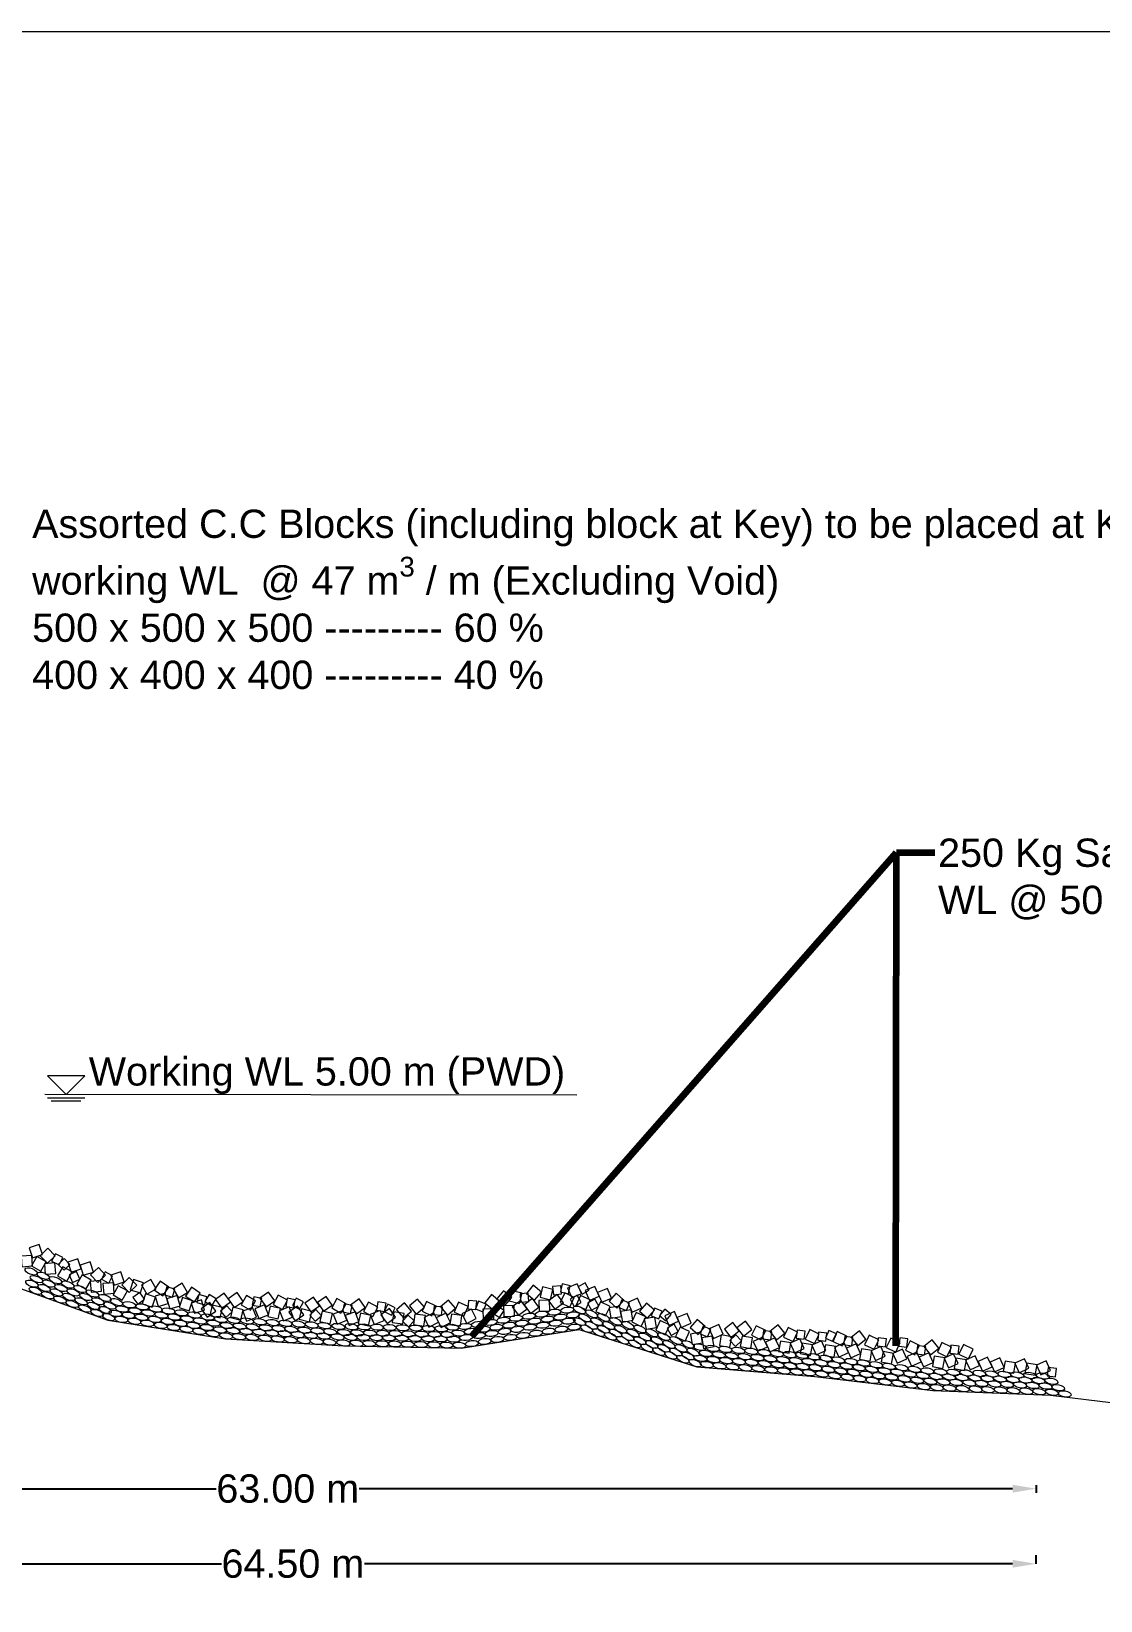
# Model space of a CAD drawing. Header units: inches. Extents: x -885 to 26362, y -28010 to 990.
# Drawn here: x 4407.9 to 4453.3, y -18570.7 to -18504.1 of the extents above; entities that cross this region are included whole.
import ezdxf

# ---------------------------------------------------------------- set-up
doc = ezdxf.new("R2010")
doc.units = ezdxf.units.IN
doc.header["$MEASUREMENT"] = 0
doc.header["$PDMODE"] = 3
doc.layers.add('LINE', color=7, linetype='Continuous')
doc.layers.add('Long Section Labels', color=7, linetype='Continuous', lineweight=9)
doc.styles.add('dim', font='isocp.shx')
doc.styles.get("Standard").update_dxf_attribs({"font": 'arial.ttf'})
doc.dimstyles.get("Standard").update_dxf_attribs({"dimtxt": 0.18, "dimasz": 0.18, "dimexe": 0.18, "dimexo": 0.0625, "dimgap": 0.09, "dimtad": 0, "dimtih": 1, "dimtoh": 1, "dimdec": 4, "dimzin": 0, "dimdsep": 46, "dimtxsty": 'Standard', "dimcen": 0.09, "dimadec": 0, "dimazin": 0, "dimtfac": 1, "dimtdec": 4, "dimtofl": 0, "dimtmove": 0, "dimatfit": 3, "dimfxl": 1, "dimtolj": 1, "dimtzin": 0, "dimarcsym": 0})
doc.dimstyles.new('STANDARD$0', dxfattribs={"dimscale": 0, "dimtxt": 8, "dimasz": 8, "dimexe": 4, "dimexo": 0, "dimgap": 2, "dimtad": 1, "dimdec": 0, "dimzin": 0, "dimdsep": 46, "dimtxsty": 'dim', "dimblk": 'DOTSMALL', "dimcen": 1, "dimclrd": 6, "dimclre": 6, "dimclrt": 256, "dimadec": 0, "dimazin": 0, "dimtfac": 1, "dimtdec": 0, "dimtix": 1, "dimtofl": 0, "dimtmove": 1, "dimatfit": 3, "dimldrblk": 'DOTSMALL', "dimfxl": 6, "dimtolj": 1, "dimtzin": 0, "dimarcsym": 0})

# ---------------------------------------------------------------- blocks, each defined once
blk = doc.blocks.new('*D75')
at = {"layer": 'Defpoints', "color": 0, "linetype": 'ByBlock', "ltscale": 0.5, "transparency": 16777216}
for p in [(4450.553, -18565.746), (4387.558, -18565.962), (4450.553, -18565.962)]:
    blk.add_point(p, dxfattribs=at)
at = {"layer": 'LINE', "color": 0, "lineweight": -2, "ltscale": 0.5, "transparency": 16777216}
for p, q in [((4387.558, -18565.962), (4387.558, -18565.782)), ((4450.553, -18565.812), (4450.553, -18566.142)), ((4388.558, -18565.962), (4415.768, -18565.962)), ((4449.553, -18565.962), (4421.836, -18565.962))]:
    blk.add_line(p, q, dxfattribs=at)
at = {"layer": 'LINE', "color": 0, "linetype": 'ByBlock', "ltscale": 0.5, "transparency": 16777216}
for points in [[(4388.558, -18565.795), (4388.558, -18566.128), (4387.558, -18565.962)], [(4449.553, -18565.795), (4449.553, -18566.128), (4450.553, -18565.962)]]:
    blk.add_solid(points, dxfattribs=at)
at = {"layer": 'LINE', "color": 0, "linetype": 'ByBlock', "lineweight": 20, "ltscale": 0.5, "transparency": 16777216, "insert": (4418.802, -18565.962), "char_height": 0.85, "attachment_point": 5}
blk.add_mtext('\\A1;{\\H1.412x;63.00 m}', dxfattribs=at)
blk = doc.blocks.new('*D77')
at = {"layer": 'Defpoints', "color": 0, "linetype": 'ByBlock', "ltscale": 0.5, "transparency": 16777216}
for p in [(4450.553, -18569.146), (4386.202, -18569.162), (4450.553, -18569.162)]:
    blk.add_point(p, dxfattribs=at)
at = {"layer": 'LINE', "color": 0, "lineweight": -2, "ltscale": 0.5, "transparency": 16777216}
for p, q in [((4386.202, -18569.146), (4386.202, -18568.782)), ((4387.202, -18569.146), (4415.987, -18569.146)), ((4449.553, -18569.146), (4422.053, -18569.146)), ((4450.553, -18569.146), (4450.553, -18568.782))]:
    blk.add_line(p, q, dxfattribs=at)
at = {"layer": 'LINE', "color": 0, "linetype": 'ByBlock', "ltscale": 0.5, "transparency": 16777216}
for points in [[(4387.202, -18568.979), (4387.202, -18569.312), (4386.202, -18569.146)], [(4449.553, -18568.979), (4449.553, -18569.312), (4450.553, -18569.146)]]:
    blk.add_solid(points, dxfattribs=at)
at = {"layer": 'LINE', "color": 0, "linetype": 'ByBlock', "lineweight": 20, "ltscale": 0.5, "transparency": 16777216, "insert": (4419.02, -18569.146), "char_height": 0.85, "attachment_point": 5}
blk.add_mtext('\\A1;{\\H1.41176x;64.50 m}', dxfattribs=at)

msp = doc.modelspace()

# ---------------------------------------------------------------- linework, layer by layer
at = {"color": 6, "lineweight": 20}
msp.add_lwpolyline([(4381.16464, -18546.806861), (4386.16464, -18548.506861), (4391.16464, -18551.206861), (4396.16464, -18552.706861), (4401.16464, -18554.806861), (4406.16464, -18557.006861), (4411.16464, -18558.806861), (4416.16464, -18559.606861), (4421.16464, -18559.906861), (4426.16464, -18560.006861), (4431.16464, -18559.206861), (4436.16464, -18560.796861), (4441.16464, -18561.196861), (4446.16464, -18561.796861), (4451.16464, -18561.996861), (4456.16464, -18562.606861)], dxfattribs=at)
at = {"layer": 'LINE', "color": 0, "linetype": 'ByBlock', "lineweight": 20, "ltscale": 0.5}
for p, q in [((4409.396536, -18549.246861), (4408.604536, -18548.454861)), ((4410.188536, -18548.454861), (4408.604536, -18548.454861)), ((4409.396536, -18549.246861), (4410.188536, -18548.454861)), ((4431.069879, -18549.274059), (4408.492035, -18549.246861)), ((4408.604536, -18549.378861), (4410.188536, -18549.378861)), ((4408.762936, -18549.510861), (4410.030136, -18549.510861))]:
    msp.add_line(p, q, dxfattribs=at)
for points in [[(4407.973986, -18556.167629), (4408.400776, -18556.024976), (4408.258123, -18555.598185), (4407.831332, -18555.740839), (4407.973986, -18556.167629)], [(4408.301257, -18556.079699), (4408.616203, -18556.401116), (4408.93762, -18556.08617), (4408.622674, -18555.764753), (4408.301257, -18556.079699)], [(4407.526374, -18556.551482), (4407.974866, -18556.514672), (4407.938057, -18556.06618), (4407.489565, -18556.10299), (4407.526374, -18556.551482)], [(4407.933793, -18556.502861), (4408.323182, -18556.728417), (4408.548739, -18556.339028), (4408.159349, -18556.113471), (4407.933793, -18556.502861)], [(4408.514118, -18556.866757), (4408.96261, -18556.829947), (4408.9258, -18556.381455), (4408.477308, -18556.418265), (4408.514118, -18556.866757)], [(4408.785129, -18556.311557), (4409.097369, -18556.46969), (4409.255502, -18556.15745), (4408.943262, -18555.999317), (4408.785129, -18556.311557)], [(4409.066082, -18556.450755), (4409.315991, -18556.695797), (4409.561033, -18556.445888), (4409.311123, -18556.200846), (4409.066082, -18556.450755)], [(4409.613172, -18556.783631), (4410.039962, -18556.640977), (4409.897309, -18556.214187), (4409.470518, -18556.35684), (4409.613172, -18556.783631)], [(4410.128801, -18556.910524), (4410.557714, -18556.774383), (4410.421572, -18556.345471), (4409.99266, -18556.481612), (4410.128801, -18556.910524)], [(4409.037119, -18556.93313), (4409.426509, -18557.158686), (4409.652065, -18556.769296), (4409.262675, -18556.54374), (4409.037119, -18556.93313)], [(4409.524976, -18556.893009), (4409.667184, -18557.212817), (4409.986991, -18557.070609), (4409.844784, -18556.750801), (4409.524976, -18556.893009)], [(4409.850274, -18557.278871), (4410.239664, -18557.504427), (4410.46522, -18557.115037), (4410.07583, -18556.889481), (4409.850274, -18557.278871)], [(4410.457203, -18557.620603), (4410.905695, -18557.583793), (4410.868885, -18557.135301), (4410.420393, -18557.172111), (4410.457203, -18557.620603)], [(4410.44003, -18556.892069), (4410.750047, -18557.218243), (4411.076221, -18556.908225), (4410.766203, -18556.582052), (4410.44003, -18556.892069)], [(4410.89569, -18557.078458), (4411.205487, -18557.241326), (4411.368354, -18556.931529), (4411.058557, -18556.768661), (4410.89569, -18557.078458)], [(4411.440724, -18557.325529), (4411.867515, -18557.182875), (4411.724861, -18556.756085), (4411.298071, -18556.898738), (4411.440724, -18557.325529)], [(4411.756098, -18557.316186), (4412.071044, -18557.637603), (4412.392461, -18557.322657), (4412.077515, -18557.00124), (4411.756098, -18557.316186)], [(4412.120641, -18557.519639), (4412.548417, -18557.659307), (4412.688086, -18557.231531), (4412.260309, -18557.091862), (4412.120641, -18557.519639)], [(4412.822278, -18557.707437), (4413.213513, -18557.485095), (4412.991171, -18557.093861), (4412.599937, -18557.316202), (4412.822278, -18557.707437)], [(4413.13443, -18557.523163), (4413.505488, -18557.777752), (4413.760078, -18557.406694), (4413.38902, -18557.152104), (4413.13443, -18557.523163)], [(4410.993112, -18557.709381), (4411.441604, -18557.672572), (4411.404795, -18557.22408), (4410.956303, -18557.260889), (4410.993112, -18557.709381)], [(4411.388634, -18557.739348), (4411.778024, -18557.964904), (4412.00358, -18557.575515), (4411.614191, -18557.349958), (4411.388634, -18557.739348)], [(4412.236456, -18557.844357), (4412.442048, -18558.127609), (4412.7253, -18557.922017), (4412.519708, -18557.638765), (4412.236456, -18557.844357)], [(4412.626421, -18558.125643), (4413.054198, -18558.265311), (4413.193866, -18557.837535), (4412.76609, -18557.697866), (4412.626421, -18558.125643)], [(4413.302699, -18558.232205), (4413.733737, -18558.102954), (4413.604485, -18557.671915), (4413.173447, -18557.801167), (4413.302699, -18558.232205)], [(4413.577725, -18557.736807), (4413.914615, -18557.831705), (4414.009512, -18557.494816), (4413.672623, -18557.399918), (4413.577725, -18557.736807)], [(4413.804195, -18558.333687), (4414.235234, -18558.204436), (4414.105982, -18557.773397), (4413.674944, -18557.902649), (4413.804195, -18558.333687)], [(4414.162218, -18557.865159), (4414.550023, -18557.636888), (4414.321752, -18557.249084), (4413.933948, -18557.477354), (4414.162218, -18557.865159)], [(4414.468758, -18557.790451), (4414.843648, -18558.039363), (4415.092561, -18557.664473), (4414.717671, -18557.415561), (4414.468758, -18557.790451)], [(4414.942282, -18558.066161), (4415.280576, -18558.15592), (4415.370336, -18557.817626), (4415.032041, -18557.727867), (4414.942282, -18558.066161)], [(4415.287197, -18558.017839), (4415.582592, -18558.205567), (4415.770319, -18557.910172), (4415.474924, -18557.722444), (4415.287197, -18558.017839)], [(4416.004144, -18558.300682), (4416.370578, -18558.03948), (4416.109377, -18557.673047), (4415.742943, -18557.934248), (4416.004144, -18558.300682)], [(4416.534344, -18558.271276), (4416.90471, -18558.015682), (4416.649116, -18557.645315), (4416.278749, -18557.900909), (4416.534344, -18558.271276)], [(4416.826577, -18558.162633), (4417.218412, -18558.383914), (4417.439693, -18557.992079), (4417.047858, -18557.770798), (4416.826577, -18558.162633)], [(4417.291518, -18558.1723), (4417.635396, -18558.237475), (4417.700571, -18557.893597), (4417.356692, -18557.828422), (4417.291518, -18558.1723)], [(4417.884973, -18558.249222), (4418.251407, -18557.988021), (4417.990205, -18557.621587), (4417.623771, -18557.882788), (4417.884973, -18558.249222)], [(4418.183835, -18558.148082), (4418.578993, -18558.363373), (4418.794284, -18557.968215), (4418.399126, -18557.752924), (4418.183835, -18558.148082)], [(4420.317319, -18558.434793), (4420.687686, -18558.179199), (4420.432092, -18557.808832), (4420.061725, -18558.064426), (4420.317319, -18558.434793)], [(4427.509179, -18558.363356), (4427.795523, -18558.016215), (4427.448382, -18557.729871), (4427.162038, -18558.077012), (4427.509179, -18558.363356)], [(4428.013702, -18558.197726), (4428.305296, -18557.854983), (4427.962553, -18557.563389), (4427.670959, -18557.906132), (4428.013702, -18558.197726)], [(4428.192681, -18557.997335), (4428.628437, -18558.109662), (4428.740763, -18557.673906), (4428.305008, -18557.56158), (4428.192681, -18557.997335)], [(4428.682313, -18558.046479), (4429.031342, -18558.020431), (4429.005294, -18557.671402), (4428.656265, -18557.69745), (4428.682313, -18558.046479)], [(4429.275456, -18557.967182), (4429.5618, -18557.620041), (4429.214658, -18557.333697), (4428.928314, -18557.680838), (4429.275456, -18557.967182)], [(4429.508959, -18557.838748), (4429.946374, -18557.944429), (4430.052055, -18557.507015), (4429.61464, -18557.401334), (4429.508959, -18557.838748)], [(4430.135551, -18558.3468), (4430.496388, -18558.07792), (4430.227507, -18557.717083), (4429.86667, -18557.985963), (4430.135551, -18558.3468)], [(4430.07117, -18557.73235), (4430.419763, -18557.700992), (4430.388405, -18557.3524), (4430.039813, -18557.383757), (4430.07117, -18557.73235)], [(4430.360393, -18558.06635), (4430.76796, -18558.25711), (4430.95872, -18557.849544), (4430.551154, -18557.658783), (4430.360393, -18558.06635)], [(4430.373078, -18557.616395), (4430.714865, -18557.691771), (4430.79024, -18557.349983), (4430.448453, -18557.274608), (4430.373078, -18557.616395)], [(4430.853685, -18557.858931), (4431.266418, -18557.679623), (4431.08711, -18557.26689), (4430.674377, -18557.446198), (4430.853685, -18557.858931)], [(4430.781037, -18557.928159), (4430.950577, -18558.234356), (4431.256773, -18558.064816), (4431.087233, -18557.758619), (4430.781037, -18557.928159)], [(4431.037699, -18558.17118), (4431.445266, -18558.361941), (4431.636026, -18557.954374), (4431.22846, -18557.763614), (4431.037699, -18558.17118)], [(4431.11745, -18557.397578), (4431.28699, -18557.703775), (4431.593186, -18557.534235), (4431.423647, -18557.228039), (4431.11745, -18557.397578)], [(4431.598531, -18557.972044), (4432.011264, -18557.792736), (4431.831956, -18557.380003), (4431.419223, -18557.559311), (4431.598531, -18557.972044)], [(4432.123257, -18558.053515), (4432.538672, -18557.88051), (4432.365667, -18557.465095), (4431.950252, -18557.6381), (4432.123257, -18558.053515)], [(4432.431693, -18558.008005), (4432.768959, -18558.305917), (4433.066871, -18557.968651), (4432.729605, -18557.670739), (4432.431693, -18558.008005)], [(4414.197305, -18558.280766), (4414.625081, -18558.420434), (4414.76475, -18557.992658), (4414.336973, -18557.852989), (4414.197305, -18558.280766)], [(4414.840606, -18558.516053), (4415.271644, -18558.386801), (4415.142393, -18557.955763), (4414.711355, -18558.085015), (4414.840606, -18558.516053)], [(4415.39044, -18558.692514), (4415.756874, -18558.431312), (4415.495673, -18558.064879), (4415.129239, -18558.32608), (4415.39044, -18558.692514)], [(4415.496972, -18558.61207), (4415.935293, -18558.713924), (4416.037147, -18558.275603), (4415.598826, -18558.173749), (4415.496972, -18558.61207)], [(4415.951781, -18558.431067), (4416.181278, -18558.695323), (4416.445534, -18558.465826), (4416.216037, -18558.20157), (4415.951781, -18558.431067)], [(4416.375681, -18558.704961), (4416.814002, -18558.806815), (4416.915856, -18558.368493), (4416.477535, -18558.266639), (4416.375681, -18558.704961)], [(4417.056002, -18558.854312), (4417.474135, -18558.687984), (4417.307808, -18558.269851), (4416.889675, -18558.436179), (4417.056002, -18558.854312)], [(4417.569147, -18558.747171), (4417.98728, -18558.580844), (4417.820953, -18558.162711), (4417.40282, -18558.329038), (4417.569147, -18558.747171)], [(4417.956148, -18558.660189), (4418.39447, -18558.762043), (4418.496324, -18558.323722), (4418.058002, -18558.221868), (4417.956148, -18558.660189)], [(4418.617508, -18558.838514), (4419.035642, -18558.672187), (4418.869314, -18558.254054), (4418.451181, -18558.420381), (4418.617508, -18558.838514)], [(4418.714353, -18558.228337), (4419.059183, -18558.288271), (4419.119117, -18557.94344), (4418.774286, -18557.883507), (4418.714353, -18558.228337)], [(4419.112734, -18558.843379), (4419.479168, -18558.582177), (4419.217966, -18558.215744), (4418.851532, -18558.476945), (4419.112734, -18558.843379)], [(4418.997038, -18558.18557), (4419.30767, -18558.346838), (4419.468938, -18558.036206), (4419.158306, -18557.874938), (4418.997038, -18558.18557)], [(4419.279947, -18558.775587), (4419.718269, -18558.877441), (4419.820123, -18558.43912), (4419.381801, -18558.337266), (4419.279947, -18558.775587)], [(4419.78712, -18558.464199), (4420.153554, -18558.202997), (4419.892352, -18557.836564), (4419.525918, -18558.097765), (4419.78712, -18558.464199)], [(4419.734757, -18558.594584), (4419.964253, -18558.85884), (4420.228509, -18558.629343), (4419.999013, -18558.365087), (4419.734757, -18558.594584)], [(4420.158656, -18558.868478), (4420.596978, -18558.970332), (4420.698832, -18558.53201), (4420.26051, -18558.430156), (4420.158656, -18558.868478)], [(4420.666258, -18558.290718), (4421.058093, -18558.511998), (4421.279374, -18558.120163), (4420.887539, -18557.898882), (4420.666258, -18558.290718)], [(4420.895683, -18558.982396), (4421.313816, -18558.816069), (4421.147489, -18558.397936), (4420.729356, -18558.564263), (4420.895683, -18558.982396)], [(4421.126487, -18558.464913), (4421.470365, -18558.530088), (4421.53554, -18558.18621), (4421.191662, -18558.121035), (4421.126487, -18558.464913)], [(4421.404117, -18559.039784), (4421.82225, -18558.873457), (4421.655922, -18558.455324), (4421.237789, -18558.621651), (4421.404117, -18559.039784)], [(4421.719942, -18558.541835), (4422.086376, -18558.280633), (4421.825174, -18557.9142), (4421.458741, -18558.175401), (4421.719942, -18558.541835)], [(4422.018804, -18558.440694), (4422.413962, -18558.655986), (4422.629253, -18558.260828), (4422.234096, -18558.045537), (4422.018804, -18558.440694)], [(4422.469047, -18558.991875), (4422.88718, -18558.825548), (4422.720853, -18558.407415), (4422.30272, -18558.573742), (4422.469047, -18558.991875)], [(4422.565891, -18558.381699), (4422.910722, -18558.441632), (4422.970655, -18558.096802), (4422.625825, -18558.036869), (4422.565891, -18558.381699)], [(4423.013759, -18558.94886), (4423.380193, -18558.687658), (4423.118992, -18558.321225), (4422.752558, -18558.582426), (4423.013759, -18558.94886)], [(4422.888713, -18558.442751), (4423.199346, -18558.604019), (4423.360614, -18558.293386), (4423.049981, -18558.132118), (4422.888713, -18558.442751)], [(4423.234193, -18558.907785), (4423.679723, -18558.97105), (4423.742988, -18558.525519), (4423.297457, -18558.462255), (4423.234193, -18558.907785)], [(4423.707584, -18558.717907), (4424.049858, -18558.425763), (4423.757714, -18558.083488), (4423.41544, -18558.375633), (4423.707584, -18558.717907)], [(4424.252313, -18558.555214), (4424.598994, -18558.268313), (4424.312093, -18557.921632), (4423.965412, -18558.208533), (4424.252313, -18558.555214)], [(4424.50411, -18558.436662), (4424.91374, -18558.62295), (4425.100028, -18558.21332), (4424.690398, -18558.027032), (4424.50411, -18558.436662)], [(4424.977769, -18558.570083), (4425.326019, -18558.605039), (4425.360975, -18558.256789), (4425.012725, -18558.221833), (4424.977769, -18558.570083)], [(4425.575671, -18558.594989), (4425.917945, -18558.302845), (4425.6258, -18557.960571), (4425.283526, -18558.252715), (4425.575671, -18558.594989)], [(4425.86458, -18558.468186), (4426.276998, -18558.648218), (4426.45703, -18558.2358), (4426.044612, -18558.055768), (4425.86458, -18558.468186)], [(4426.396562, -18558.947597), (4426.798608, -18558.74546), (4426.596471, -18558.343414), (4426.194425, -18558.545551), (4426.396562, -18558.947597)], [(4426.439858, -18558.331301), (4426.7886, -18558.360953), (4426.818251, -18558.012211), (4426.469509, -18557.98256), (4426.439858, -18558.331301)], [(4426.761796, -18558.327092), (4427.085302, -18558.460673), (4427.218883, -18558.137167), (4426.895377, -18558.003586), (4426.761796, -18558.327092)], [(4427.099881, -18558.7954), (4427.549629, -18558.780338), (4427.534567, -18558.33059), (4427.084819, -18558.345652), (4427.099881, -18558.7954)], [(4427.492347, -18558.502851), (4427.782418, -18558.698705), (4427.978272, -18558.408633), (4427.6882, -18558.21278), (4427.492347, -18558.502851)], [(4427.972691, -18558.657699), (4428.422439, -18558.642636), (4428.407376, -18558.192888), (4427.957628, -18558.207951), (4427.972691, -18558.657699)], [(4428.593309, -18558.606066), (4428.954146, -18558.337185), (4428.685265, -18557.976348), (4428.324428, -18558.245229), (4428.593309, -18558.606066)], [(4429.09927, -18558.529906), (4429.460107, -18558.261025), (4429.191227, -18557.900188), (4428.83039, -18558.169069), (4429.09927, -18558.529906)], [(4429.465842, -18558.432264), (4429.91559, -18558.417201), (4429.900528, -18557.967453), (4429.45078, -18557.982516), (4429.465842, -18558.432264)], [(4431.520203, -18558.088693), (4431.689743, -18558.394889), (4431.995939, -18558.22535), (4431.8264, -18557.919153), (4431.520203, -18558.088693)], [(4431.877894, -18558.444735), (4432.28546, -18558.635495), (4432.476221, -18558.227929), (4432.068654, -18558.037168), (4431.877894, -18558.444735)], [(4432.512296, -18558.732269), (4432.955874, -18558.656511), (4432.880116, -18558.212934), (4432.436539, -18558.288692), (4432.512296, -18558.732269)], [(4432.845647, -18558.274081), (4433.16846, -18558.409328), (4433.303707, -18558.086515), (4432.980894, -18557.951268), (4432.845647, -18558.274081)], [(4432.997688, -18558.894112), (4433.441265, -18558.818354), (4433.365507, -18558.374777), (4432.92193, -18558.450535), (4432.997688, -18558.894112)], [(4433.410141, -18558.472708), (4433.822874, -18558.2934), (4433.643566, -18557.880667), (4433.230833, -18558.059975), (4433.410141, -18558.472708)], [(4433.394316, -18558.889493), (4433.801883, -18559.080253), (4433.992643, -18558.672686), (4433.585076, -18558.481926), (4433.394316, -18558.889493)], [(4433.723501, -18558.435914), (4434.065262, -18558.728659), (4434.358006, -18558.386898), (4434.016245, -18558.094153), (4433.723501, -18558.435914)], [(4434.225739, -18558.624717), (4434.550574, -18558.755035), (4434.680891, -18558.430201), (4434.356057, -18558.299883), (4434.225739, -18558.624717)], [(4434.573972, -18558.61879), (4434.844287, -18558.841118), (4435.066615, -18558.570803), (4434.7963, -18558.348475), (4434.573972, -18558.61879)], [(4434.973689, -18559.038245), (4435.386422, -18558.858938), (4435.207114, -18558.446204), (4434.794381, -18558.625512), (4434.973689, -18559.038245)], [(4421.791117, -18558.952802), (4422.229439, -18559.054656), (4422.331293, -18558.616335), (4421.892971, -18558.514481), (4421.791117, -18558.952802)], [(4423.666784, -18558.85236), (4423.918439, -18559.095608), (4424.161687, -18558.843953), (4423.910033, -18558.600705), (4423.666784, -18558.85236)], [(4424.132052, -18559.001077), (4424.577582, -18559.064341), (4424.640847, -18558.61881), (4424.195316, -18558.555546), (4424.132052, -18559.001077)], [(4424.792946, -18559.105713), (4425.194991, -18558.903576), (4424.992854, -18558.501531), (4424.590809, -18558.703668), (4424.792946, -18559.105713)], [(4425.304446, -18559.11857), (4425.706491, -18558.916433), (4425.504354, -18558.514387), (4425.102309, -18558.716524), (4425.304446, -18559.11857)], [(4425.682393, -18558.998189), (4426.127924, -18559.061453), (4426.191188, -18558.615923), (4425.745657, -18558.552658), (4425.682393, -18558.998189)], [(4434.004148, -18559.201425), (4434.447726, -18559.125667), (4434.371968, -18558.68209), (4433.92839, -18558.757848), (4434.004148, -18559.201425)], [(4434.412858, -18559.237382), (4434.820424, -18559.428142), (4435.011185, -18559.020576), (4434.603618, -18558.829816), (4434.412858, -18559.237382)], [(4434.895361, -18559.154894), (4435.064901, -18559.461091), (4435.371098, -18559.291551), (4435.201558, -18558.985355), (4434.895361, -18559.154894)], [(4435.253052, -18559.510936), (4435.660618, -18559.701697), (4435.851379, -18559.29413), (4435.443812, -18559.10337), (4435.253052, -18559.510936)], [(4435.498416, -18559.119716), (4435.91383, -18558.946711), (4435.740825, -18558.531297), (4435.325411, -18558.704302), (4435.498416, -18559.119716)], [(4435.880057, -18559.123452), (4436.217322, -18559.421365), (4436.515235, -18559.084099), (4436.177969, -18558.786186), (4435.880057, -18559.123452)], [(4436.294011, -18559.389528), (4436.616824, -18559.524775), (4436.752071, -18559.201962), (4436.429258, -18559.066715), (4436.294011, -18559.389528)], [(4436.858505, -18559.588155), (4437.271238, -18559.408848), (4437.09193, -18558.996114), (4436.679197, -18559.175422), (4436.858505, -18559.588155)], [(4437.606925, -18559.546105), (4437.959186, -18559.266084), (4437.679165, -18558.913823), (4437.326903, -18559.193844), (4437.606925, -18559.546105)], [(4438.134858, -18559.488991), (4438.491341, -18559.214364), (4438.216713, -18558.857881), (4437.860231, -18559.132508), (4438.134858, -18559.488991)], [(4438.476332, -18559.450454), (4438.879211, -18559.650925), (4439.079682, -18559.248046), (4438.676802, -18559.047575), (4438.476332, -18559.450454)], [(4439.541714, -18559.646082), (4439.893976, -18559.366061), (4439.613954, -18559.013799), (4439.261693, -18559.293821), (4439.541714, -18559.646082)], [(4439.834874, -18559.529439), (4440.240757, -18559.723754), (4440.435073, -18559.317871), (4440.029189, -18559.123555), (4439.834874, -18559.529439)], [(4435.96066, -18559.847716), (4436.404237, -18559.771959), (4436.32848, -18559.328381), (4435.884902, -18559.404139), (4435.96066, -18559.847716)], [(4436.446051, -18560.009559), (4436.889629, -18559.933801), (4436.813871, -18559.490224), (4436.370294, -18559.565982), (4436.446051, -18560.009559)], [(4437.116744, -18559.88361), (4437.559795, -18559.962385), (4437.63857, -18559.519333), (4437.195518, -18559.440559), (4437.116744, -18559.88361)], [(4437.561457, -18559.679052), (4437.804469, -18559.930935), (4438.056352, -18559.687923), (4437.81334, -18559.43604), (4437.561457, -18559.679052)], [(4437.99911, -18559.930385), (4438.442161, -18560.00916), (4438.520936, -18559.566108), (4438.077884, -18559.487334), (4437.99911, -18559.930385)], [(4438.741642, -18560.129178), (4439.150497, -18559.941195), (4438.962515, -18559.53234), (4438.55366, -18559.720323), (4438.741642, -18560.129178)], [(4438.945046, -18559.600325), (4439.291864, -18559.647413), (4439.338953, -18559.300595), (4438.992135, -18559.253507), (4438.945046, -18559.600325)], [(4439.252382, -18560.159878), (4439.661237, -18559.971895), (4439.473255, -18559.56304), (4439.064399, -18559.751023), (4439.252382, -18560.159878)], [(4439.625662, -18560.140736), (4440.068714, -18560.21951), (4440.147488, -18559.776459), (4439.704437, -18559.697684), (4439.625662, -18560.140736)], [(4440.304087, -18560.196228), (4440.712942, -18560.008246), (4440.524959, -18559.59939), (4440.116104, -18559.787373), (4440.304087, -18560.196228)], [(4440.368865, -18559.581819), (4440.716359, -18559.623624), (4440.758163, -18559.276129), (4440.410669, -18559.234325), (4440.368865, -18559.581819)], [(4440.54142, -18560.225779), (4440.984472, -18560.304554), (4441.063246, -18559.861502), (4440.620195, -18559.782728), (4440.54142, -18560.225779)], [(4440.750632, -18559.614482), (4441.156516, -18559.808798), (4441.350831, -18559.402914), (4440.944947, -18559.208598), (4440.750632, -18559.614482)], [(4441.219845, -18560.281271), (4441.6287, -18560.093289), (4441.440718, -18559.684434), (4441.031863, -18559.872416), (4441.219845, -18560.281271)], [(4441.284623, -18559.666863), (4441.632117, -18559.708667), (4441.673922, -18559.361172), (4441.326427, -18559.319368), (4441.284623, -18559.666863)], [(4441.619456, -18559.571008), (4441.938103, -18559.715798), (4442.082893, -18559.397151), (4441.764246, -18559.252361), (4441.619456, -18559.571008)], [(4441.916386, -18559.69875), (4442.319265, -18559.89922), (4442.519736, -18559.496341), (4442.116857, -18559.295871), (4441.916386, -18559.69875)], [(4442.181697, -18560.377474), (4442.590552, -18560.189491), (4442.402569, -18559.780636), (4441.993714, -18559.968618), (4442.181697, -18560.377474)], [(4442.385101, -18559.84862), (4442.731919, -18559.895709), (4442.779007, -18559.548891), (4442.432189, -18559.501802), (4442.385101, -18559.84862)], [(4442.692436, -18560.408173), (4443.101291, -18560.22019), (4442.913309, -18559.811335), (4442.504454, -18559.999318), (4442.692436, -18560.408173)], [(4442.981769, -18559.894378), (4443.33403, -18559.614356), (4443.054009, -18559.262095), (4442.701747, -18559.542116), (4442.981769, -18559.894378)], [(4443.274928, -18559.855613), (4443.680811, -18560.049929), (4443.875127, -18559.644045), (4443.469243, -18559.44973), (4443.274928, -18559.855613)], [(4443.808919, -18559.907994), (4444.156413, -18559.949798), (4444.198218, -18559.602303), (4443.850723, -18559.560499), (4443.808919, -18559.907994)], [(4444.188528, -18559.975122), (4444.594412, -18560.169437), (4444.788727, -18559.763554), (4444.382844, -18559.569238), (4444.188528, -18559.975122)], [(4444.724677, -18559.915158), (4445.072172, -18559.956962), (4445.113976, -18559.609468), (4444.766481, -18559.567664), (4444.724677, -18559.915158)], [(4445.004828, -18560.088207), (4445.407708, -18560.288677), (4445.608178, -18559.885798), (4445.205299, -18559.685328), (4445.004828, -18560.088207)], [(4446.070211, -18560.283835), (4446.422472, -18560.003813), (4446.142451, -18559.651552), (4445.79019, -18559.931573), (4446.070211, -18560.283835)], [(4446.36337, -18560.167191), (4446.769254, -18560.361507), (4446.963569, -18559.955623), (4446.557685, -18559.761308), (4446.36337, -18560.167191)], [(4441.538348, -18560.298192), (4441.9814, -18560.376967), (4442.060174, -18559.933915), (4441.617123, -18559.855141), (4441.538348, -18560.298192)], [(4443.065716, -18560.46691), (4443.508768, -18560.545685), (4443.587542, -18560.102633), (4443.144491, -18560.023859), (4443.065716, -18560.46691)], [(4443.744141, -18560.522402), (4444.152996, -18560.33442), (4443.965014, -18559.925565), (4443.556159, -18560.113547), (4443.744141, -18560.522402)], [(4443.979317, -18560.586419), (4444.422368, -18560.665193), (4444.501143, -18560.222142), (4444.058091, -18560.143367), (4443.979317, -18560.586419)], [(4444.657742, -18560.641911), (4445.066597, -18560.453929), (4444.878614, -18560.045073), (4444.469759, -18560.233056), (4444.657742, -18560.641911)], [(4445.270139, -18560.766931), (4445.678994, -18560.578948), (4445.491011, -18560.170093), (4445.082156, -18560.358075), (4445.270139, -18560.766931)], [(4445.473543, -18560.238077), (4445.820361, -18560.285166), (4445.867449, -18559.938348), (4445.520631, -18559.891259), (4445.473543, -18560.238077)], [(4445.780879, -18560.79763), (4446.189734, -18560.609648), (4446.001751, -18560.200792), (4445.592896, -18560.388775), (4445.780879, -18560.79763)], [(4446.154159, -18560.778488), (4446.59721, -18560.857263), (4446.675985, -18560.414211), (4446.232933, -18560.335437), (4446.154159, -18560.778488)], [(4446.832584, -18560.833981), (4447.241439, -18560.645998), (4447.053456, -18560.237143), (4446.644601, -18560.425126), (4446.832584, -18560.833981)], [(4446.897361, -18560.219572), (4447.244856, -18560.261376), (4447.28666, -18559.913882), (4446.939165, -18559.872077), (4446.897361, -18560.219572)], [(4447.069917, -18560.863532), (4447.512968, -18560.942306), (4447.591743, -18560.499255), (4447.148691, -18560.42048), (4447.069917, -18560.863532)], [(4447.279128, -18560.252235), (4447.685012, -18560.44655), (4447.879327, -18560.040666), (4447.473444, -18559.846351), (4447.279128, -18560.252235)], [(4447.748342, -18560.919024), (4448.157197, -18560.731041), (4447.969214, -18560.322186), (4447.560359, -18560.510169), (4447.748342, -18560.919024)], [(4448.274861, -18560.976677), (4448.683716, -18560.788694), (4448.495733, -18560.379839), (4448.086878, -18560.567822), (4448.274861, -18560.976677)], [(4448.7856, -18561.007377), (4449.194455, -18560.819394), (4449.006473, -18560.410539), (4448.597618, -18560.598522), (4448.7856, -18561.007377)], [(4449.837305, -18561.043727), (4450.24616, -18560.855745), (4450.058178, -18560.446889), (4449.649323, -18560.634872), (4449.837305, -18561.043727)], [(4449.15888, -18560.988235), (4449.601932, -18561.067009), (4449.680706, -18560.623958), (4449.237655, -18560.545183), (4449.15888, -18560.988235)], [(4450.074639, -18561.073278), (4450.51769, -18561.152053), (4450.596465, -18560.709001), (4450.153413, -18560.630227), (4450.074639, -18561.073278)], [(4450.753064, -18561.12877), (4451.161919, -18560.940788), (4450.973936, -18560.531933), (4450.565081, -18560.719915), (4450.753064, -18561.12877)], [(4451.024175, -18561.172217), (4451.371669, -18561.214021), (4451.413473, -18560.866526), (4451.065979, -18560.824722), (4451.024175, -18561.172217)]]:
    msp.add_lwpolyline(points, dxfattribs=at)
at = {"layer": 'LINE', "color": 7, "lineweight": 20, "ltscale": 0.5}
for centre, major_axis in [((4407.919845, -18556.745618), (-0.261054, 0.095773)), ((4407.948025, -18557.26331), (-0.261054, 0.095773)), ((4408.140009, -18557.07361), (-0.261054, 0.095773)), ((4408.428177, -18556.928617), (-0.261054, 0.095773)), ((4408.661659, -18557.261404), (-0.261054, 0.095773)), ((4408.949826, -18557.116411), (-0.261054, 0.095773)), ((4409.468008, -18557.302956), (-0.261054, 0.095773)), ((4408.096876, -18557.566619), (-0.261054, 0.095773)), ((4408.469674, -18557.451103), (-0.261054, 0.095773)), ((4408.618526, -18557.754413), (-0.261054, 0.095773)), ((4408.987856, -18557.637649), (-0.261054, 0.095773)), ((4409.136707, -18557.940958), (-0.261054, 0.095773)), ((4409.17984, -18557.447949), (-0.261054, 0.095773)), ((4409.512283, -18557.826442), (-0.261054, 0.095773)), ((4409.704267, -18557.636743), (-0.261054, 0.095773)), ((4409.992434, -18557.49175), (-0.261054, 0.095773)), ((4410.232972, -18557.827076), (-0.261054, 0.095773)), ((4410.521139, -18557.682084), (-0.261054, 0.095773)), ((4411.045561, -18557.870876), (-0.261054, 0.095773)), ((4409.661134, -18558.129752), (-0.261054, 0.095773)), ((4410.040988, -18558.016776), (-0.261054, 0.095773)), ((4410.189839, -18558.320085), (-0.261054, 0.095773)), ((4410.56541, -18558.205568), (-0.261054, 0.095773)), ((4410.714261, -18558.508877), (-0.261054, 0.095773)), ((4410.757394, -18558.015868), (-0.261054, 0.095773)), ((4411.052906, -18558.381066), (-0.261054, 0.095773)), ((4411.24489, -18558.191367), (-0.261054, 0.095773)), ((4411.497459, -18558.524528), (-0.274532, 0.044202)), ((4411.533057, -18558.046374), (-0.261054, 0.095773)), ((4411.776289, -18558.339364), (-0.274532, 0.044202)), ((4412.043978, -18558.602049), (-0.274532, 0.044202)), ((4412.078345, -18558.159119), (-0.274532, 0.044202)), ((4412.322807, -18558.416884), (-0.274532, 0.044202)), ((4412.626331, -18558.246797), (-0.274532, 0.044202)), ((4412.870793, -18558.504562), (-0.274532, 0.044202)), ((4413.197202, -18558.338137), (-0.274532, 0.044202)), ((4413.441664, -18558.595902), (-0.274532, 0.044202)), ((4413.739907, -18558.424969), (-0.274532, 0.044202)), ((4414.286426, -18558.50249), (-0.274532, 0.044202)), ((4414.834412, -18558.590168), (-0.274532, 0.044202)), ((4429.570974, -18558.557711), (-0.276618, -0.028358)), ((4430.108261, -18558.471745), (-0.276618, -0.028358)), ((4430.658035, -18558.383781), (-0.276618, -0.028358)), ((4430.910138, -18558.591732), (-0.276618, -0.028358)), ((4431.180117, -18558.378116), (-0.251713, 0.118161)), ((4431.697403, -18558.542613), (-0.251713, 0.118161)), ((4411.201757, -18558.684376), (-0.261054, 0.095773)), ((4411.747686, -18558.780626), (-0.274532, 0.044202)), ((4412.294204, -18558.858146), (-0.274532, 0.044202)), ((4412.591964, -18558.689727), (-0.274532, 0.044202)), ((4412.842191, -18558.945824), (-0.274532, 0.044202)), ((4413.162835, -18558.781066), (-0.274532, 0.044202)), ((4413.413062, -18559.037163), (-0.274532, 0.044202)), ((4413.70554, -18558.867899), (-0.274532, 0.044202)), ((4413.955767, -18559.123996), (-0.274532, 0.044202)), ((4413.984369, -18558.682734), (-0.274532, 0.044202)), ((4414.252059, -18558.945419), (-0.274532, 0.044202)), ((4414.502285, -18559.201517), (-0.274532, 0.044202)), ((4414.530888, -18558.760255), (-0.274532, 0.044202)), ((4414.800045, -18559.033097), (-0.274532, 0.044202)), ((4415.050272, -18559.289195), (-0.274532, 0.044202)), ((4415.078874, -18558.847933), (-0.274532, 0.044202)), ((4415.370916, -18559.124437), (-0.274532, 0.044202)), ((4415.405283, -18558.681507), (-0.274532, 0.044202)), ((4415.649745, -18558.939272), (-0.274532, 0.044202)), ((4415.931159, -18559.224005), (-0.274532, 0.044202)), ((4415.965526, -18558.781076), (-0.274532, 0.044202)), ((4416.209988, -18559.038841), (-0.274532, 0.044202)), ((4416.480282, -18559.256953), (-0.274532, 0.044202)), ((4416.514649, -18558.814023), (-0.274532, 0.044202)), ((4416.759111, -18559.071788), (-0.274532, 0.044202)), ((4417.03804, -18559.290418), (-0.274532, 0.044202)), ((4417.072408, -18558.847489), (-0.274532, 0.044202)), ((4417.31687, -18559.105254), (-0.274532, 0.044202)), ((4417.625261, -18558.88066), (-0.274532, 0.044202)), ((4417.869723, -18559.138425), (-0.274532, 0.044202)), ((4418.164854, -18558.913035), (-0.274532, 0.044202)), ((4418.409316, -18559.1708), (-0.274532, 0.044202)), ((4418.707294, -18558.946587), (-0.274532, 0.044202)), ((4418.951756, -18559.204352), (-0.274532, 0.044202)), ((4419.265052, -18558.980052), (-0.274532, 0.044202)), ((4419.509515, -18559.237817), (-0.274532, 0.044202)), ((4419.817906, -18559.013223), (-0.274532, 0.044202)), ((4420.062368, -18559.270988), (-0.274532, 0.044202)), ((4420.357499, -18559.045599), (-0.274532, 0.044202)), ((4420.601961, -18559.303364), (-0.274532, 0.044202)), ((4420.948781, -18559.081076), (-0.274532, 0.044202)), ((4421.507945, -18559.092259), (-0.274532, 0.044202)), ((4422.040714, -18559.101945), (-0.27734, 0.020107)), ((4422.595849, -18559.113047), (-0.27734, 0.020107)), ((4423.126025, -18559.123651), (-0.27734, 0.020107)), ((4423.676984, -18559.13467), (-0.27734, 0.020107)), ((4424.234829, -18559.145886), (-0.27734, 0.020107)), ((4424.781383, -18559.170436), (-0.27734, 0.020107)), ((4425.311559, -18559.181039), (-0.27734, 0.020107)), ((4425.781375, -18559.11573), (-0.27734, 0.020107)), ((4426.322952, -18559.077265), (-0.276618, -0.028358)), ((4426.563062, -18559.287264), (-0.276618, -0.028358)), ((4426.869968, -18558.989742), (-0.276618, -0.028358)), ((4427.110078, -18559.199742), (-0.276618, -0.028358)), ((4427.406569, -18558.903886), (-0.276618, -0.028358)), ((4427.646679, -18559.113886), (-0.276618, -0.028358)), ((4427.952441, -18558.81856), (-0.276618, -0.028358)), ((4427.999295, -18559.28733), (-0.276618, -0.028358)), ((4428.196981, -18559.025837), (-0.276618, -0.028358)), ((4428.48654, -18558.733104), (-0.276618, -0.028358)), ((4428.533393, -18559.201874), (-0.276618, -0.028358)), ((4428.731079, -18558.940382), (-0.276618, -0.028358)), ((4429.034871, -18558.645371), (-0.276618, -0.028358)), ((4429.081724, -18559.114141), (-0.276618, -0.028358)), ((4429.27941, -18558.852649), (-0.276618, -0.028358)), ((4429.62539, -18559.027154), (-0.276618, -0.028358)), ((4429.823077, -18558.765662), (-0.276618, -0.028358)), ((4429.875617, -18559.283252), (-0.276618, -0.028358)), ((4430.162677, -18558.941188), (-0.276618, -0.028358)), ((4430.360363, -18558.679696), (-0.276618, -0.028358)), ((4430.412904, -18559.197286), (-0.276618, -0.028358)), ((4430.712452, -18558.853224), (-0.276618, -0.028358)), ((4430.962679, -18559.109322), (-0.276618, -0.028358)), ((4431.176436, -18558.875814), (-0.251713, 0.118161)), ((4431.395636, -18558.71242), (-0.251713, 0.118161)), ((4431.475973, -18559.172888), (-0.251713, 0.118161)), ((4431.693722, -18559.040311), (-0.251713, 0.118161)), ((4431.912922, -18558.876917), (-0.251713, 0.118161)), ((4431.99326, -18559.337385), (-0.251713, 0.118161)), ((4432.196319, -18559.200137), (-0.251713, 0.118161)), ((4432.199999, -18558.702439), (-0.251713, 0.118161)), ((4432.415518, -18559.036743), (-0.251713, 0.118161)), ((4432.70845, -18558.864126), (-0.251713, 0.118161)), ((4432.923969, -18559.19843), (-0.251713, 0.118161)), ((4433.229386, -18559.024736), (-0.251713, 0.118161)), ((4433.746672, -18559.189233), (-0.251713, 0.118161)), ((4415.621142, -18559.380534), (-0.274532, 0.044202)), ((4416.181386, -18559.480103), (-0.274532, 0.044202)), ((4416.730508, -18559.51305), (-0.274532, 0.044202)), ((4417.288267, -18559.546516), (-0.274532, 0.044202)), ((4417.590894, -18559.323589), (-0.274532, 0.044202)), ((4417.84112, -18559.579687), (-0.274532, 0.044202)), ((4418.130486, -18559.355965), (-0.274532, 0.044202)), ((4418.380713, -18559.612062), (-0.274532, 0.044202)), ((4418.672927, -18559.389516), (-0.274532, 0.044202)), ((4418.923153, -18559.645614), (-0.274532, 0.044202)), ((4419.230685, -18559.422982), (-0.274532, 0.044202)), ((4419.480912, -18559.679079), (-0.274532, 0.044202)), ((4419.783539, -18559.456153), (-0.274532, 0.044202)), ((4420.033765, -18559.71225), (-0.274532, 0.044202)), ((4420.323131, -18559.488528), (-0.274532, 0.044202)), ((4420.573358, -18559.744626), (-0.274532, 0.044202)), ((4420.914413, -18559.524005), (-0.274532, 0.044202)), ((4421.16464, -18559.780103), (-0.274532, 0.044202)), ((4421.193243, -18559.338841), (-0.274532, 0.044202)), ((4421.473577, -18559.535189), (-0.274532, 0.044202)), ((4421.723804, -18559.791286), (-0.274532, 0.044202)), ((4421.752407, -18559.350024), (-0.274532, 0.044202)), ((4422.006347, -18559.544874), (-0.27734, 0.020107)), ((4422.256574, -18559.800971), (-0.27734, 0.020107)), ((4422.285176, -18559.35971), (-0.27734, 0.020107)), ((4422.561482, -18559.555977), (-0.27734, 0.020107)), ((4422.811708, -18559.812074), (-0.27734, 0.020107)), ((4422.840311, -18559.370812), (-0.27734, 0.020107)), ((4423.091658, -18559.56658), (-0.27734, 0.020107)), ((4423.341884, -18559.822678), (-0.27734, 0.020107)), ((4423.370487, -18559.381416), (-0.27734, 0.020107)), ((4423.642617, -18559.577599), (-0.27734, 0.020107)), ((4423.892843, -18559.833697), (-0.27734, 0.020107)), ((4423.921446, -18559.392435), (-0.27734, 0.020107)), ((4424.200462, -18559.588815), (-0.27734, 0.020107)), ((4424.450689, -18559.844912), (-0.27734, 0.020107)), ((4424.479291, -18559.403651), (-0.27734, 0.020107)), ((4424.755596, -18559.599918), (-0.27734, 0.020107)), ((4425.005823, -18559.856015), (-0.27734, 0.020107)), ((4425.034426, -18559.414753), (-0.27734, 0.020107)), ((4425.285773, -18559.610521), (-0.27734, 0.020107)), ((4425.535999, -18559.866619), (-0.27734, 0.020107)), ((4425.564602, -18559.425357), (-0.27734, 0.020107)), ((4425.836731, -18559.62154), (-0.27734, 0.020107)), ((4426.034418, -18559.360048), (-0.27734, 0.020107)), ((4426.086958, -18559.877638), (-0.27734, 0.020107)), ((4426.365376, -18559.548757), (-0.276618, -0.028358)), ((4426.615602, -18559.804854), (-0.276618, -0.028358)), ((4426.912392, -18559.461234), (-0.276618, -0.028358)), ((4427.162619, -18559.717331), (-0.276618, -0.028358)), ((4427.448993, -18559.375378), (-0.276618, -0.028358)), ((4427.69922, -18559.631475), (-0.276618, -0.028358)), ((4428.249521, -18559.543427), (-0.276618, -0.028358)), ((4428.78362, -18559.457971), (-0.276618, -0.028358)), ((4429.33195, -18559.370238), (-0.276618, -0.028358)), ((4432.495856, -18559.497211), (-0.251713, 0.118161)), ((4432.70477, -18559.361824), (-0.251713, 0.118161)), ((4433.004307, -18559.658898), (-0.251713, 0.118161)), ((4433.225705, -18559.522434), (-0.251713, 0.118161)), ((4433.444904, -18559.35904), (-0.251713, 0.118161)), ((4433.525242, -18559.819507), (-0.251713, 0.118161)), ((4433.742991, -18559.686931), (-0.251713, 0.118161)), ((4433.96219, -18559.523537), (-0.251713, 0.118161)), ((4434.042528, -18559.984004), (-0.251713, 0.118161)), ((4434.245588, -18559.846757), (-0.251713, 0.118161)), ((4434.249268, -18559.349058), (-0.251713, 0.118161)), ((4434.464787, -18559.683362), (-0.251713, 0.118161)), ((4434.754039, -18560.008444), (-0.251713, 0.118161)), ((4434.757719, -18559.510746), (-0.251713, 0.118161)), ((4434.973238, -18559.84505), (-0.251713, 0.118161)), ((4435.273028, -18559.675037), (-0.251713, 0.118161)), ((4435.486451, -18560.008251), (-0.251713, 0.118161)), ((4435.788218, -18559.838444), (-0.251713, 0.118161)), ((4436.285319, -18559.95788), (-0.273719, 0.048986)), ((4434.545125, -18560.14383), (-0.251713, 0.118161)), ((4435.053576, -18560.305517), (-0.251713, 0.118161)), ((4435.267252, -18560.171646), (-0.251713, 0.118161)), ((4435.566789, -18560.468719), (-0.251713, 0.118161)), ((4435.784538, -18560.336143), (-0.251713, 0.118161)), ((4436.003737, -18560.172748), (-0.251713, 0.118161)), ((4436.084075, -18560.633216), (-0.251713, 0.118161)), ((4436.307776, -18560.430778), (-0.273719, 0.048986)), ((4436.546986, -18560.223524), (-0.273719, 0.048986)), ((4436.83256, -18560.010495), (-0.273719, 0.048986)), ((4436.855017, -18560.483393), (-0.273719, 0.048986)), ((4437.094226, -18560.276138), (-0.273719, 0.048986)), ((4437.373429, -18560.053764), (-0.273719, 0.048986)), ((4437.395886, -18560.526662), (-0.273719, 0.048986)), ((4437.635096, -18560.319408), (-0.273719, 0.048986)), ((4437.919435, -18560.097445), (-0.273719, 0.048986)), ((4437.941893, -18560.570343), (-0.273719, 0.048986)), ((4438.181102, -18560.363089), (-0.273719, 0.048986)), ((4438.466475, -18560.132373), (-0.273719, 0.048986)), ((4438.488932, -18560.605271), (-0.273719, 0.048986)), ((4438.728141, -18560.398016), (-0.273719, 0.048986)), ((4439.013715, -18560.184987), (-0.273719, 0.048986)), ((4439.275382, -18560.450631), (-0.273719, 0.048986)), ((4439.554585, -18560.228257), (-0.273719, 0.048986)), ((4439.816251, -18560.4939), (-0.273719, 0.048986)), ((4440.100591, -18560.271937), (-0.273719, 0.048986)), ((4440.362258, -18560.537581), (-0.273719, 0.048986)), ((4440.622526, -18560.304857), (-0.273719, 0.048986)), ((4440.884192, -18560.5705), (-0.273719, 0.048986)), ((4441.125204, -18560.366395), (-0.273719, 0.048986)), ((4441.431433, -18560.623115), (-0.273719, 0.048986)), ((4441.621897, -18560.430131), (-0.273719, 0.048986)), ((4442.159179, -18560.503294), (-0.273719, 0.048986)), ((4442.702601, -18560.568509), (-0.273719, 0.048986)), ((4443.226964, -18560.632438), (-0.273719, 0.048986)), ((4436.580174, -18560.695047), (-0.273719, 0.048986)), ((4437.127415, -18560.747661), (-0.273719, 0.048986)), ((4437.668284, -18560.790931), (-0.273719, 0.048986)), ((4438.214291, -18560.834611), (-0.273719, 0.048986)), ((4438.76133, -18560.869539), (-0.273719, 0.048986)), ((4439.036173, -18560.657885), (-0.273719, 0.048986)), ((4439.308571, -18560.922154), (-0.273719, 0.048986)), ((4439.577042, -18560.701155), (-0.273719, 0.048986)), ((4439.84944, -18560.965423), (-0.273719, 0.048986)), ((4440.123048, -18560.744835), (-0.273719, 0.048986)), ((4440.395446, -18561.009104), (-0.273719, 0.048986)), ((4440.644983, -18560.777755), (-0.273719, 0.048986)), ((4440.917381, -18561.042023), (-0.273719, 0.048986)), ((4441.192223, -18560.830369), (-0.273719, 0.048986)), ((4441.464621, -18561.094638), (-0.273719, 0.048986)), ((4441.729506, -18560.903532), (-0.273719, 0.048986)), ((4441.968715, -18560.696278), (-0.273719, 0.048986)), ((4442.001904, -18561.167801), (-0.273719, 0.048986)), ((4442.272928, -18560.968747), (-0.273719, 0.048986)), ((4442.512137, -18560.761493), (-0.273719, 0.048986)), ((4442.545326, -18561.233016), (-0.273719, 0.048986)), ((4442.79729, -18561.032676), (-0.273719, 0.048986)), ((4443.0365, -18560.825422), (-0.273719, 0.048986)), ((4443.069688, -18561.296944), (-0.273719, 0.048986)), ((4443.334573, -18561.105839), (-0.273719, 0.048986)), ((4443.573782, -18560.898585), (-0.273719, 0.048986)), ((4443.764246, -18560.705601), (-0.273719, 0.048986)), ((4443.877995, -18561.171054), (-0.273719, 0.048986)), ((4444.117204, -18560.9638), (-0.273719, 0.048986)), ((4444.307668, -18560.770816), (-0.273719, 0.048986)), ((4444.420526, -18561.227464), (-0.273719, 0.048986)), ((4444.659735, -18561.02021), (-0.273719, 0.048986)), ((4444.850199, -18560.827226), (-0.273719, 0.048986)), ((4444.957808, -18561.300627), (-0.273719, 0.048986)), ((4445.197017, -18561.093373), (-0.273719, 0.048986)), ((4445.387481, -18560.900389), (-0.273719, 0.048986)), ((4445.740439, -18561.158588), (-0.273719, 0.048986)), ((4445.930903, -18560.965604), (-0.273719, 0.048986)), ((4446.304823, -18561.202014), (-0.273719, 0.048986)), ((4446.495287, -18561.00903), (-0.273719, 0.048986)), ((4446.854184, -18561.223152), (-0.273719, 0.048986)), ((4447.044648, -18561.030168), (-0.273719, 0.048986)), ((4447.400063, -18561.244987), (-0.273719, 0.048986)), ((4447.590527, -18561.052003), (-0.273719, 0.048986)), ((4447.959375, -18561.26736), (-0.273719, 0.048986)), ((4448.149839, -18561.074376), (-0.273719, 0.048986)), ((4448.474228, -18561.287954), (-0.273719, 0.048986)), ((4448.664692, -18561.09497), (-0.273719, 0.048986)), ((4449.018367, -18561.30972), (-0.273719, 0.048986)), ((4449.208831, -18561.116736), (-0.273719, 0.048986)), ((4449.75187, -18561.138457), (-0.273719, 0.048986)), ((4450.295733, -18561.160212), (-0.273719, 0.048986)), ((4450.838251, -18561.181912), (-0.273719, 0.048986)), ((4443.606971, -18561.370107), (-0.273719, 0.048986)), ((4444.150393, -18561.435322), (-0.273719, 0.048986)), ((4444.692924, -18561.491733), (-0.273719, 0.048986)), ((4445.230206, -18561.564896), (-0.273719, 0.048986)), ((4445.50123, -18561.365842), (-0.273719, 0.048986)), ((4445.773628, -18561.630111), (-0.273719, 0.048986)), ((4446.065613, -18561.409268), (-0.273719, 0.048986)), ((4446.338011, -18561.673537), (-0.273719, 0.048986)), ((4446.614975, -18561.430407), (-0.273719, 0.048986)), ((4446.887373, -18561.694675), (-0.273719, 0.048986)), ((4447.160853, -18561.452242), (-0.273719, 0.048986)), ((4447.433251, -18561.71651), (-0.273719, 0.048986)), ((4447.720165, -18561.474614), (-0.273719, 0.048986)), ((4447.992563, -18561.738883), (-0.273719, 0.048986)), ((4448.235018, -18561.495208), (-0.273719, 0.048986)), ((4448.507416, -18561.759477), (-0.273719, 0.048986)), ((4448.779158, -18561.516974), (-0.273719, 0.048986)), ((4449.051556, -18561.781242), (-0.273719, 0.048986)), ((4449.322197, -18561.538696), (-0.273719, 0.048986)), ((4449.561406, -18561.331441), (-0.273719, 0.048986)), ((4449.594595, -18561.802964), (-0.273719, 0.048986)), ((4449.86606, -18561.56045), (-0.273719, 0.048986)), ((4450.105269, -18561.353196), (-0.273719, 0.048986)), ((4450.138458, -18561.824718), (-0.273719, 0.048986)), ((4450.408578, -18561.582151), (-0.273719, 0.048986)), ((4450.647787, -18561.374896), (-0.273719, 0.048986)), ((4450.680976, -18561.846419), (-0.273719, 0.048986)), ((4450.956117, -18561.610958), (-0.273719, 0.048986)), ((4451.195327, -18561.403703), (-0.273719, 0.048986)), ((4451.228515, -18561.875226), (-0.273719, 0.048986)), ((4451.487728, -18561.675814), (-0.273719, 0.048986)), ((4451.760126, -18561.940082), (-0.273719, 0.048986))]:
    msp.add_ellipse(centre, major_axis=major_axis, ratio=0.459670532, dxfattribs=at)
at = {"layer": 'Long Section Labels'}
msp.add_lwpolyline([(4318.115046, -18504.147517), (4509.459466, -18504.147517), (4509.459466, -18639.447157), (4318.115046, -18639.447157)], close=True, dxfattribs=at)

# ---------------------------------------------------------------- texts
at = {"layer": 'LINE', "color": 0, "linetype": 'ByBlock', "lineweight": 20, "ltscale": 0.5, "char_height": 1.2, "attachment_point": 1}
for s, insert in [('\\A1;Assorted C.C Blocks (including block at Key) to be placed at Key & to be dumped below\\Pworking WL  @ 47 m{\\H0.7x;\\S3^ ;} / m (Excluding Void) \\P500 x 500 x 500 --------- 60 %\\P400 x 400 x 400 --------- 40 %', (4407.958521, -18524.431291)), ('250 Kg Sand Filled Geo-bag to be dumped below working \\PWL @ 50 m³/m \\P ', (4446.392077, -18538.384924))]:
    msp.add_mtext(s, dxfattribs=dict(at, insert=insert))
at = {"layer": 'LINE', "color": 0, "linetype": 'ByBlock', "lineweight": 20, "ltscale": 0.5, "insert": (4410.360974, -18547.661369), "char_height": 1.2, "width": 20.70890489, "attachment_point": 1}
msp.add_mtext('Working WL 5.00 m (PWD)', dxfattribs=at)

# ---------------------------------------------------------------- dimensions: what is measured, and where the dimension line sits
at = {"layer": 'LINE', "color": 0, "linetype": 'ByBlock', "lineweight": 20, "ltscale": 0.5}
for base, p1, p2, text, dimstyle, override, picture, middle in [((4450.552533, -18565.961627), (4387.558061, -18565.961627), (4450.552533, -18565.745646), '{\\H1.412x;63.00 m}', 'Standard', {"dimtxt": 0.85, "dimasz": 1, "dimdec": 2, "dimlfac": 1, "dimpost": 'm', "dimfxl": 0.15, "dimfxlon": 1}, '*D75', (4418.801994, -18565.961627)), ((4450.552533, -18569.145689), (4386.202452, -18569.161837), (4450.552533, -18569.161837), '{\\H1.41176x;64.50 m}', 'STANDARD$0', {"dimscale": 1, "dimtxt": 0.85, "dimasz": 1, "dimexe": 0.364, "dimexo": 0.219, "dimgap": 0.09, "dimtad": 0, "dimdec": 2, "dimpost": 'm', "dimtxsty": 'Standard', "dimcen": 0.09, "dimclrd": 0, "dimclre": 0, "dimclrt": 0, "dimtix": 0, "dimtmove": 0, "dimfxl": 0.15, "dimfxlon": 1}, '*D77', (4419.019957, -18569.145689))]:
    dim = msp.add_linear_dim(base=base, p1=p1, p2=p2, text=text, dimstyle=dimstyle, override=override, dxfattribs=at)
    dim.commit()
    dim.dimension.update_dxf_attribs({"geometry": picture, "text_midpoint": middle, "dimtype": 160})

# ---------------------------------------------------------------- leaders
at = {"layer": 'LINE', "color": 7, "lineweight": 20, "ltscale": 0.5}
for points in [[(4426.640332, -18559.459231), (4444.62281, -18538.975164), (4446.255093, -18538.975164)], [(4444.604875, -18559.9004), (4444.62281, -18538.975164), (4446.255093, -18538.975164)]]:
    msp.add_leader(points, dimstyle='Standard', override={"dimtxt": 0.9, "dimasz": 0.7, "dimclrd": 7, "dimclre": 7, "dimclrt": 7, "dimlwd": 65535, "dimlwe": 65535}, dxfattribs=at)

doc.saveas('drawing.dxf')
